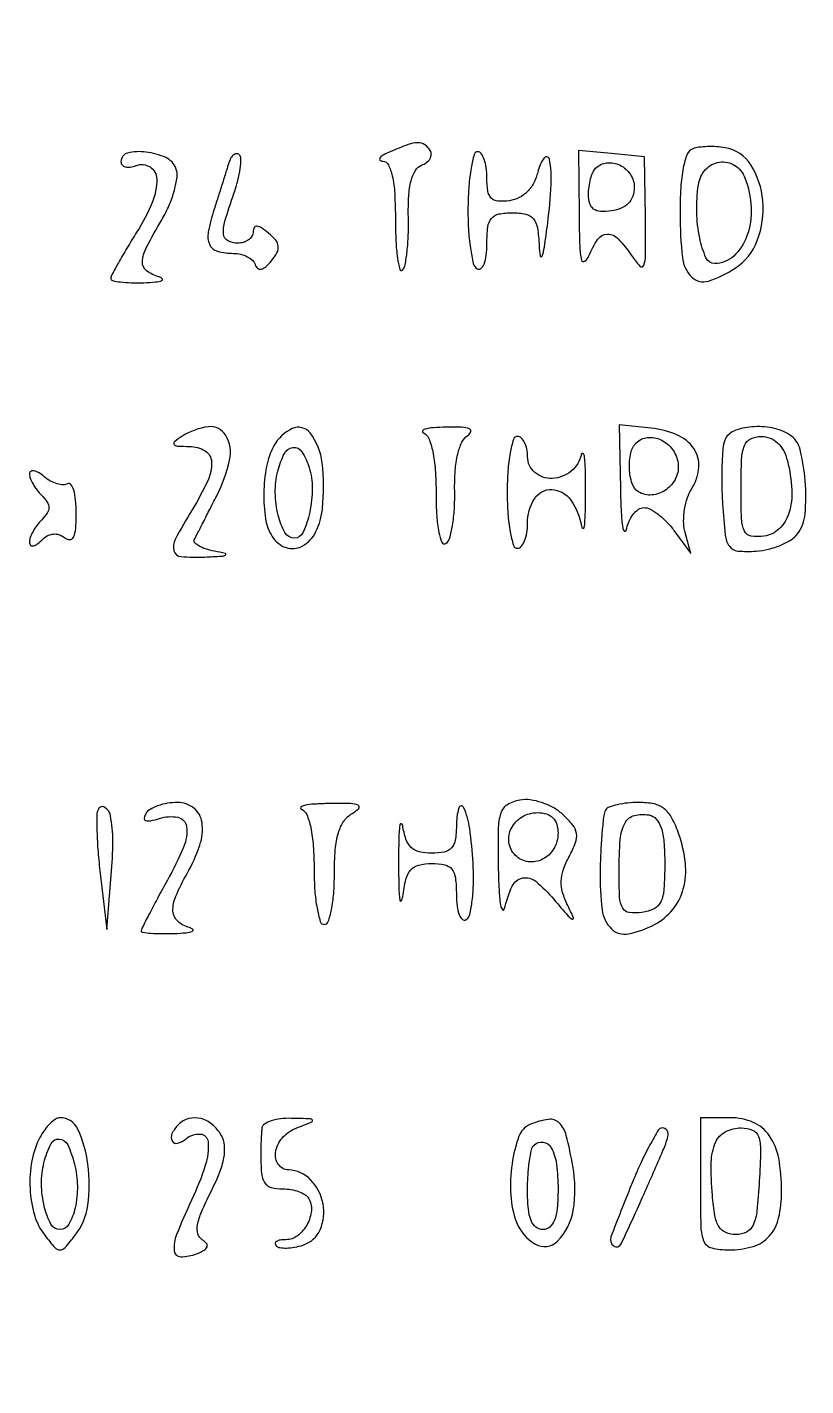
# Model space of a CAD drawing. Extents: x 24 to 1546, y 0 to 2379.
# Drawn here: x 1007.8 to 1084.4, y 1033.6 to 1167.2 of the extents above; entities that cross this region are included whole.
import ezdxf

# ---------------------------------------------------------------- set-up
doc = ezdxf.new("R2010")
doc.units = 0
doc.header["$MEASUREMENT"] = 0
doc.layers.get('0').update_dxf_attribs({"linetype": 'CONTINUOUS'})

msp = doc.modelspace()

# ---------------------------------------------------------------- linework, layer by layer
msp.add_lwpolyline([(669.79548, 1002.302636, -0.00002), (669.596685, 899.530331, -0.000025), (669.388942, 796.915146, -0.198373)], format="xyb")
for points in [[(1043.5, 1155, 0.022562), (1042.803702, 1154.662813, 0.099298), (1042.454688, 1154.372382, 0.410092), (1042.474023, 1154.178769, 0.160542), (1042.75, 1154.070285, -0.267857), (1043.306059, 1153.706294, -0.063395), (1043.691752, 1152.619942, -0.039747), (1043.929389, 1150.871423, -0.013908), (1044, 1148.333333, 0.011498), (1044.048915, 1146.20654, 0.023094), (1044.203448, 1144.534698, 0.029448), (1044.423777, 1143.432104, 0.579248), (1044.692589, 1143.359256, 0.152885), (1044.958052, 1143.866709, 0.016835), (1045.149878, 1145.181363, 0.019308), (1045.267704, 1146.801147, 0.014474), (1045.276746, 1148.589601, -0.020218), (1045.310662, 1150.639889, -0.048518), (1045.54343, 1152.140083, -0.071552), (1045.962867, 1153.149686, -0.168512), (1046.578413, 1153.668464, 0.068283), (1047.076191, 1153.942188, 0.098771), (1047.411772, 1154.313589, 0.12337), (1047.534512, 1154.721363, 0.15125), (1047.435239, 1155.104785, 0.104016), (1046.883662, 1155.684117, 0.158628), (1046.223473, 1155.879699, 0.080955), (1045.249094, 1155.694146, 0.014031)], [(1017, 1154.031385, 0.183359), (1017.121761, 1153.71052, 0.147495), (1017.438149, 1153.515434, 0.100624), (1017.920449, 1153.486904, 0.056289), (1018.491571, 1153.635139, -0.237377), (1019.866294, 1153.497597, -0.253407), (1020.521105, 1152.323056, -0.102405), (1020.068133, 1149.991359, -0.041805), (1018.571283, 1147.11292, 0.005364), (1017.586079, 1145.51452, 0.007822), (1016.755314, 1144.083527, 0.004328), (1016.086765, 1142.864672, 0.123888), (1016, 1142.519872, 0.353321), (1016.160174, 1142.321499, 0.022164), (1016.954687, 1142.186788, 0.024813), (1018.004014, 1142.108977, 0.015021), (1019.25, 1142.116001, 0.013336), (1020.408115, 1142.188301, 0.069126), (1021.03125, 1142.332266, 0.544712), (1021.068307, 1142.507703, 0.132213), (1020.75, 1142.689326, -0.097548), (1019.524264, 1143.281561, -0.248487), (1019.117253, 1144.14809, -0.107868), (1019.495931, 1145.555157, -0.013811), (1021.019909, 1148.30917, 0.031497), (1021.746731, 1149.739765, 0.034592), (1022.262318, 1151.206901, 0.036976), (1022.51892, 1152.506973, 0.122446), (1022.41292, 1153.366331, 0.197483), (1021.424015, 1154.414412, 0.075705), (1019.457504, 1154.965808, 0.090571), (1017.651081, 1154.860196, 0.34581)], [(1027.611611, 1153.893128, -0.000672), (1027.378902, 1153.152154, -0.000182), (1027.008427, 1151.979516, -0.000184), (1026.586975, 1150.648916, -0.000191), (1026.169727, 1149.335012, 0.027614), (1025.589085, 1147.086006, 0.1545), (1025.722896, 1145.864708, 0.227505), (1026.489823, 1145.208577, 0.065168), (1028.083333, 1145, -0.059124), (1028.780058, 1144.917325, -0.061581), (1029.427924, 1144.674039, -0.0685), (1029.932097, 1144.314853, -0.123939), (1030.203218, 1143.890347, 0.138082), (1030.447733, 1143.529992, 0.235844), (1030.793416, 1143.446509, 0.127376), (1031.245784, 1143.681813, 0.036276), (1031.798882, 1144.257668, 0.0469), (1032.349826, 1145.064722, 0.153633), (1032.476876, 1145.690259, 0.150285), (1032.22369, 1146.284394, 0.044253), (1031.512331, 1146.989766, 0.025113), (1030.818652, 1147.508949, 0.12687), (1030.36639, 1147.66888, 0.297887), (1030.103664, 1147.528229, 0.125715), (1030, 1147.122445, -0.132654), (1029.884403, 1146.694405, -0.100549), (1029.559375, 1146.329718, -0.087756), (1029.073173, 1146.084365, -0.073201), (1028.5, 1146, -0.119747), (1027.506527, 1146.241393, -0.259559), (1027.085663, 1146.875207, -0.092925), (1027.222862, 1148.151803, -0.010763), (1028.11562, 1150.901823, 0.020756), (1028.499707, 1152.170741, 0.028816), (1028.729603, 1153.335938, 0.028535), (1028.805368, 1154.27944, 0.204916), (1028.639159, 1154.694175, 0.199691), (1028.3785, 1154.801686, 0.166299), (1028.093083, 1154.703101, 0.10157), (1027.821267, 1154.384415, 0.050238)], [(1051.141574, 1149.535438, 0.01652), (1051.186644, 1147.398935, 0.023199), (1051.378019, 1145.50147, 0.020722), (1051.665154, 1143.995041, 0.199442), (1052.038151, 1143.476421, 0.325192), (1052.405153, 1143.504086, 0.124298), (1052.719975, 1143.945611, 0.063749), (1052.932785, 1144.797625, 0.029368), (1053, 1145.940983, -0.02882), (1053.095465, 1147.59584, -0.143454), (1053.454314, 1148.444098, -0.175205), (1054.170319, 1148.872061, -0.047998), (1055.5, 1149, -0.051656), (1056.832455, 1148.861974, -0.172174), (1057.572382, 1148.41092, -0.133827), (1057.969787, 1147.512045, -0.026733), (1058.140798, 1145.75, 0.031125), (1058.249119, 1144.727319, 0.765993), (1058.423897, 1144.710537, 0.053407), (1058.658763, 1145.620876, 0.004615), (1058.985665, 1148, 0.018709), (1059.326372, 1151.779348, 0.061875), (1059.149154, 1154.267691, 0.658341), (1058.629161, 1154.379433, 0.097247), (1058.001711, 1152.989919, -0.061368), (1057.608956, 1151.923405, -0.076895), (1056.989627, 1151.072046, -0.08144), (1056.174397, 1150.482791, -0.080092), (1055.209006, 1150.180449, -0.051391), (1054.078431, 1150.134104, -0.185295), (1053.433831, 1150.428295, -0.159573), (1053.094472, 1151.113719, -0.035828), (1053, 1152.430449, 0.033141), (1052.934689, 1153.414721, 0.050844), (1052.73663, 1154.245194, 0.065832), (1052.44761, 1154.81815, 0.247933), (1052.103423, 1155, 0.3387), (1051.74836, 1154.728313, 0.022572), (1051.451042, 1153.394785, 0.025158), (1051.231248, 1151.630272, 0.01542)], [(1062.063386, 1148.813358, 0.005416), (1062.128825, 1145.678522, 0.050571), (1062.30752, 1144.340431, 0.536808), (1062.623575, 1144.224466, 0.139636), (1063.031162, 1144.75, -0.055863), (1063.912176, 1146.386736, -0.243017), (1064.854431, 1146.887628, -0.209515), (1065.916164, 1146.43717, -0.042615), (1067.217184, 1144.799424, 0.04169), (1068.050334, 1143.746655, 0.558722), (1068.444722, 1143.827026, 0.088241), (1068.619574, 1144.817655, 0.003415), (1068.589156, 1148.549424), (1068.5, 1154.5), (1065.25, 1154.813358), (1062, 1155.126717)], [(1073.25, 1155.281604, 0.217719), (1072.705556, 1154.750413, 0.044023), (1072.321379, 1153.419321, 0.033602), (1072.076093, 1151.480023, 0.01466), (1072, 1148.885282, 0.026852), (1072.231036, 1144.586415, 0.17289), (1073.162175, 1142.657722, 0.28075), (1074.789196, 1142.274682, 0.066057), (1077.419212, 1143.539022, 0.158876), (1079.603718, 1146.264636, 0.111484), (1080.150639, 1150.189127, 0.122379), (1078.959058, 1153.700796, 0.20914), (1076.426505, 1155.388364, 0.028992), (1075.597262, 1155.486233, 0.023281), (1074.698723, 1155.497877, 0.023857), (1073.865048, 1155.429948, 0.053883)], [(1067.5, 1151.486305, -0.084037), (1067.352022, 1150.612091, -0.109883), (1066.926592, 1149.924769, -0.10146), (1066.219584, 1149.445807, -0.063115), (1065.25, 1149.180449, -0.046099), (1064.179999, 1149.128035, -0.143478), (1063.503621, 1149.35835, -0.169862), (1063.125661, 1149.88657, -0.071261), (1063, 1150.763782, -0.03312), (1063.05172, 1151.543706, -0.032663), (1063.205988, 1152.313683, -0.034471), (1063.43141, 1152.967628, -0.09643), (1063.701236, 1153.367903, -0.171058), (1064.808153, 1153.897919, -0.142866), (1066.098071, 1153.668407, -0.133961), (1067.121237, 1152.759678, -0.145573)], [(1078.393011, 1152.418213, -0.080992), (1079.000109, 1149.495094, -0.096125), (1078.583523, 1146.710751, -0.121192), (1077.284976, 1144.734722, -0.189263), (1075.413499, 1144, -0.298342), (1074.552238, 1144.564112, -0.051863), (1073.934129, 1146.510996, -0.045937), (1073.645633, 1149.076604, -0.041166), (1073.811914, 1151.75, -0.149395), (1074.516658, 1153.24309, -0.173809), (1075.8959, 1153.977027, -0.180752), (1077.385868, 1153.655085, -0.159826)], [(1023, 1127, 0.023197), (1022.271114, 1126.479509, 0.409657), (1022.237851, 1126.218347, 0.220444), (1022.555791, 1126.050422, 0.011293), (1023.75, 1126.015313, -0.136114), (1025.273438, 1125.581576, -0.250614), (1025.909431, 1124.500443, -0.119893), (1025.53382, 1122.628396, -0.027723), (1024.003738, 1119.77417, 0.012474), (1022.334876, 1116.876772, 0.192355), (1022.202449, 1115.75551, 0.317844), (1022.89839, 1115.177843, 0.029805), (1025.25, 1115.136182, 0.003856), (1026.907929, 1115.218467, 0.12367), (1027.291723, 1115.338617, 0.669175), (1027.268731, 1115.482768, 0.011091), (1026.192368, 1115.713285, -0.02935), (1025.331616, 1115.930761, -0.051939), (1024.660633, 1116.222349, -0.076745), (1024.260848, 1116.537083, -0.312375), (1024.218456, 1116.827103, -0.002171), (1024.435798, 1117.260602, -0.000183), (1025.002219, 1118.377199, -0.000243), (1025.679035, 1119.708612, -0.000188), (1026.417956, 1121.159106, 0.061745), (1027.688857, 1124.660284, 0.190847), (1027.314094, 1127.102078, 0.299075), (1025.611838, 1127.945736, 0.113648)], [(1032.035184, 1126.065741, 0.076022), (1031.318025, 1124.036071, 0.042792), (1031.050423, 1121.430927, 0.043043), (1031.225603, 1118.903583, 0.102763), (1031.88514, 1117.151607, 0.169449), (1033.244701, 1116.073967, 0.213621), (1034.827785, 1116.211069, 0.152501), (1036.180208, 1117.631651, 0.090921), (1036.823679, 1119.896562, 0.050967), (1036.794929, 1124.40386, 0.13884), (1035.610288, 1127.334532, 0.347607), (1033.850312, 1127.768318, 0.164452)], [(1046.75, 1127.337719, -0.204488), (1047.282464, 1126.803609, -0.043622), (1047.669901, 1125.520517, -0.034603), (1047.920677, 1123.699935, -0.016928), (1048, 1121.35765, 0.014372), (1048.06281, 1119.172913, 0.034334), (1048.26679, 1117.564186, 0.05577), (1048.572328, 1116.597693, 0.45462), (1048.962779, 1116.476996, 0.188673), (1049.332538, 1116.969229, 0.026109), (1049.615765, 1118.241204, 0.026928), (1049.798586, 1119.851574, 0.01982), (1049.833723, 1121.647235, -0.022618), (1049.883701, 1123.63327, -0.040423), (1050.129536, 1125.246865, -0.05111), (1050.543371, 1126.439005, -0.143458), (1051.120944, 1127.095909, 0.160051), (1051.419865, 1127.458988, 0.416158), (1051.296091, 1127.738145, 0.082685), (1050.530909, 1127.893053, 0.013234), (1049, 1127.90574, 0.013723), (1047.732328, 1127.847864, 0.043582), (1046.895313, 1127.712635, 0.224873), (1046.67433, 1127.530371, 0.430478)], [(1066.136182, 1121.813358, 0.006893), (1066.217154, 1119.523862, 0.022535), (1066.359663, 1118.015487, 0.176284), (1066.531666, 1117.691644, 0.583934), (1066.705733, 1117.75, -0.05315), (1066.968631, 1118.6106, -0.064113), (1067.396165, 1119.339062, -0.075909), (1067.914943, 1119.832618, -0.153427), (1068.447579, 1120, -0.122769), (1069.063852, 1119.846366, -0.040428), (1069.856293, 1119.339062, -0.037432), (1070.677925, 1118.611016, -0.034569), (1071.405766, 1117.75), (1073.055477, 1115.5), (1072.480203, 1117.687452, -0.065175), (1072.353982, 1118.675976, -0.040864), (1072.452924, 1119.839229, -0.040457), (1072.743442, 1120.989441, -0.057557), (1073.195169, 1121.940908, 0.122785), (1073.853422, 1123.968582, 0.169817), (1073.353108, 1125.798613, 0.141045), (1071.703204, 1127.15276, 0.077113), (1069.149151, 1127.813358), (1066, 1128.126717)], [(1076.408803, 1126.62294, 0.070665), (1076.2212, 1125.804443, 0.012314), (1076.126609, 1124.218966, 0.013157), (1076.110347, 1122.339533, 0.011459), (1076.190188, 1120.37294, 0.010396), (1076.451107, 1117.284559, 0.128782), (1076.864103, 1116.191415, 0.221638), (1077.67894, 1115.727905, 0.038729), (1079.492557, 1115.721474, 0.041555), (1080.717357, 1115.915283, 0.03877), (1081.923128, 1116.31152, 0.041158), (1082.938697, 1116.836717, 0.095258), (1083.564527, 1117.419133, 0.137032), (1084.305979, 1119.394931, 0.041816), (1084.315823, 1122.618063, 0.040513), (1083.809464, 1125.725877, 0.193056), (1082.778559, 1127.15802, 0.094226), (1081.082134, 1127.830807, 0.068475), (1079.049497, 1127.938495, 0.075565), (1077.285852, 1127.51689, 0.207633)], [(1055, 1121.5, 0.017105), (1055.072146, 1119.39166, 0.027868), (1055.29375, 1117.615625, 0.026982), (1055.608967, 1116.292067, 0.332234), (1056, 1116, 0.222681), (1056.382793, 1116.179376, 0.076538), (1056.70625, 1116.717039, 0.058208), (1056.92683, 1117.50628, 0.039081), (1057, 1118.440983, -0.137088), (1057.679945, 1120.874341, -0.276187), (1059.37898, 1121.77384, -0.230257), (1061.256589, 1120.736704, -0.115879), (1062.291912, 1118.165366, 0.250724), (1062.441117, 1117.966372, 0.50828), (1062.584371, 1118.045451, 0.024922), (1062.683228, 1119.342499, 0.00599), (1062.713986, 1121.5, 0.006397), (1062.691141, 1123.671647, 0.022041), (1062.596324, 1125.076562, 0.223327), (1062.449459, 1125.31562, 0.533699), (1062.294267, 1125.25, -0.175894), (1061.300401, 1123.586345, -0.160579), (1059.428964, 1122.869887, -0.189745), (1057.717361, 1123.452037, -0.22045), (1057, 1125, 0.048028), (1056.926307, 1125.765418, 0.068025), (1056.70625, 1126.4125, 0.088204), (1056.381882, 1126.848523, 0.191087), (1056, 1127, 0.332234), (1055.608967, 1126.707933, 0.026982), (1055.29375, 1125.384375, 0.027868), (1055.072146, 1123.60834, 0.017105)], [(1071.802872, 1124.367062, -0.144455), (1071.593009, 1122.925096, -0.129194), (1070.629784, 1121.754251, -0.134774), (1069.250429, 1121.239017, -0.162181), (1067.909758, 1121.555773, -0.181054), (1067.281454, 1122.367015, -0.064455), (1067.026392, 1123.834957, -0.063505), (1067.154209, 1125.361523, -0.144755), (1067.701236, 1126.367903, -0.174046), (1068.815837, 1126.89367, -0.138366), (1070.133836, 1126.655378, -0.122239), (1071.253231, 1125.718015, -0.122609)], [(1082.563828, 1124.601713, -0.047291), (1082.998182, 1121.75462, -0.09002), (1082.715646, 1119.463065, -0.126293), (1081.760017, 1117.916524, -0.157528), (1080.25, 1117.180449, -0.077157), (1078.994219, 1117.196686, -0.24511), (1078.345198, 1117.687702, -0.101748), (1078.056276, 1118.870515, -0.009195), (1078, 1121.930449, -0.011344), (1078.064544, 1124.77486, -0.081967), (1078.347689, 1126.110211, -0.188145), (1078.947272, 1126.761022, -0.114092), (1079.980948, 1127, -0.092356), (1080.854678, 1126.837222, -0.095281), (1081.600431, 1126.371366, -0.085495), (1082.17886, 1125.613416, -0.058914)], [(1035.522906, 1123.927828, -0.079269), (1035.825848, 1121.911437, -0.050201), (1035.56576, 1119.543529, -0.051882), (1034.926705, 1117.571555, -0.296708), (1034.048336, 1117, -0.273492), (1033.133896, 1117.540622, -0.065424), (1032.465288, 1119.252867, -0.057048), (1032.182215, 1121.458493, -0.064985), (1032.428758, 1123.572172, -0.054523), (1033.074756, 1125.315629, -0.253365), (1033.924088, 1125.910164, -0.288042), (1034.794659, 1125.493428, -0.064115)], [(1008, 1123.322445, 0.093812), (1008.082834, 1122.884843, 0.03512), (1008.3525, 1122.318468, 0.033282), (1008.740785, 1121.727262, 0.034449), (1009.2, 1121.2, -0.049631), (1009.734592, 1120.547259, -0.147822), (1009.9, 1120, -0.147822), (1009.734592, 1119.452741, -0.049631), (1009.2, 1118.8, 0.037128), (1008.740791, 1118.267012, 0.034415), (1008.3525, 1117.65875, 0.036245), (1008.083832, 1117.068091, 0.08884), (1008, 1116.6, 0.173121), (1008.101004, 1116.317028, 0.264366), (1008.338103, 1116.225555, 0.121232), (1008.713561, 1116.379885, 0.038549), (1009.176206, 1116.776206, -0.068183), (1009.745888, 1117.208601, -0.102253), (1010.338634, 1117.39801, -0.110346), (1010.924681, 1117.330727, -0.089894), (1011.476206, 1117.019747, 0.18765), (1011.969859, 1116.855202, 0.280236), (1012.335913, 1117.10333, 0.090029), (1012.546157, 1117.929935, 0.017375), (1012.6, 1119.478951, 0.023607), (1012.540237, 1120.744046, 0.047913), (1012.352132, 1121.721268, 0.083821), (1012.077775, 1122.284668, 0.394768), (1011.756195, 1122.34932, -0.149539), (1011.327522, 1122.236799, -0.062604), (1010.732501, 1122.336018, -0.05423), (1010.075765, 1122.612619, -0.046469), (1009.456195, 1123.036355, 0.036063), (1008.896606, 1123.436383, 0.088868), (1008.427757, 1123.618914, 0.194463), (1008.130129, 1123.561632, 0.254417)], [(1014.780133, 1090.356763, 0.123161), (1014.624972, 1089.765276, 0.009826), (1014.638327, 1088.136049, 0.01283), (1014.743673, 1086.169099, 0.009481), (1014.957204, 1084), (1015.604144, 1078.5), (1016.052072, 1083.846175, 0.020059), (1016.199131, 1087.226515, 0.049114), (1015.963767, 1089.702214, 0.199616), (1015.423725, 1090.51406, 0.440267)], [(1019.433788, 1089.892866, 0.107804), (1019.281871, 1089.461755, 0.3561), (1019.430747, 1089.224389, 0.135994), (1019.906721, 1089.197664, 0.023277), (1020.790614, 1089.433543, -0.125243), (1022.59907, 1089.538811, -0.323591), (1023.445087, 1088.637634, -0.132754), (1023.16798, 1086.613249, -0.027421), (1021.572921, 1083.35155, 0.00323), (1020.586869, 1081.56024, 0.004914), (1019.755795, 1079.990483, 0.00194), (1019.062913, 1078.637208, 0.117873), (1019, 1078.374047, 0.377143), (1019.126532, 1078.230156, 0.012244), (1019.954687, 1078.143952, 0.01794), (1021.00389, 1078.098433, 0.01079), (1022.25, 1078.116001, 0.013336), (1023.408115, 1078.188301, 0.069126), (1024.03125, 1078.332266, 0.544712), (1024.068307, 1078.507703, 0.132213), (1023.75, 1078.689326, -0.118814), (1022.587422, 1079.312616, -0.201437), (1022.119868, 1080.294039, -0.113951), (1022.389207, 1081.775152, -0.028134), (1023.5, 1084, 0.04786), (1024.7574, 1086.788162, 0.115926), (1024.975292, 1089.022845, 0.193736), (1024.172582, 1090.436735, 0.169524), (1022.559017, 1091, 0.041511), (1021.574486, 1090.91812, 0.043656), (1020.634075, 1090.674779, 0.047814), (1019.868428, 1090.318047, 0.122013)], [(1034.75, 1090.337719, -0.203795), (1035.281217, 1089.806276, -0.04379), (1035.669028, 1088.532673, -0.034815), (1035.920364, 1086.728994, -0.017215), (1036, 1084.416667, 0.01737), (1036.072155, 1082.34029, 0.028279), (1036.29375, 1080.591146, 0.027663), (1036.609163, 1079.29027, 0.330727), (1037, 1079, 0.321356), (1037.389691, 1079.279303, 0.031946), (1037.70625, 1080.454154, 0.030822), (1037.927789, 1082.052816, 0.019021), (1038, 1083.95031, -0.018488), (1038.089509, 1086.370178, -0.052854), (1038.389854, 1088.02489, -0.079532), (1038.928834, 1089.158285, -0.110638), (1039.75, 1089.919901, 0.064422), (1040.398472, 1090.419121, 0.530032), (1040.340279, 1090.723813, 0.09782), (1039.591218, 1090.885268, 0.007353), (1037.5, 1090.890644, 0.011946), (1036.042304, 1090.838106, 0.034639), (1035.042187, 1090.7082, 0.149104), (1034.710459, 1090.529361, 0.535829)], [(1044.309869, 1085, 0.005246), (1044.337968, 1082.670497, 0.026007), (1044.435552, 1081.364063, 0.704391), (1044.575098, 1081.333311, 0.109661), (1044.723396, 1081.75, -0.029367), (1045.036614, 1083.450167, -0.119886), (1045.517635, 1084.375168, -0.15463), (1046.295895, 1084.847834, -0.059813), (1047.563358, 1085, -0.051085), (1048.847599, 1084.868447, -0.175263), (1049.550864, 1084.436144, -0.140247), (1049.905212, 1083.583696, -0.028827), (1050, 1081.940983, 0.029436), (1050.067254, 1080.799618, 0.063484), (1050.27997, 1079.947059, 0.1233), (1050.594223, 1079.503759, 0.326496), (1050.960058, 1079.475314, 0.202057), (1051.319138, 1079.979916, 0.024542), (1051.555204, 1081.349743, 0.025988), (1051.67601, 1083.082186, 0.01864), (1051.637922, 1085.023134, 0.019948), (1051.307812, 1088.423134, 0.07157), (1050.707387, 1090.514512, 0.709153), (1050.22865, 1090.473547, 0.063021), (1050, 1088.666667, -0.039176), (1049.892318, 1087.294452, -0.146817), (1049.521852, 1086.523945, -0.160047), (1048.810204, 1086.122447, -0.049105), (1047.566422, 1086, -0.057778), (1046.351599, 1086.140851, -0.134975), (1045.5548, 1086.575302, -0.121485), (1045.041656, 1087.391064, -0.042367), (1044.716254, 1088.75, 0.335027), (1044.567621, 1088.895255, 0.419909), (1044.425035, 1088.782813, 0.021824), (1044.332229, 1087.341637, 0.005559)], [(1056.25, 1091.238992, 0.095572), (1055.018901, 1090.779743, 0.179029), (1054.36858, 1089.956997, 0.075302), (1054.107061, 1088.379165, 0.008175), (1054.116001, 1084.680449, 0.00766), (1054.192733, 1082.430258, 0.023118), (1054.33924, 1080.903007, 0.126966), (1054.523447, 1080.460478, 0.633418), (1054.713066, 1080.5, -0.047668), (1055.493102, 1082.767607, -0.240936), (1056.508854, 1083.574596, -0.227422), (1057.804286, 1083.245566, -0.043056), (1059.582328, 1081.479466, 0.002985), (1060.998329, 1079.827641, 0.110498), (1061.394792, 1079.534887, 0.683346), (1061.513818, 1079.653339, 0.01038), (1060.950781, 1080.875, -0.041493), (1060.452768, 1082.160202, -0.078884), (1060.310116, 1083.257296, -0.077375), (1060.513472, 1084.358669, -0.038612), (1061.085459, 1085.659682, 0.031756), (1061.718306, 1087.047232, 0.130246), (1061.814743, 1087.958964, 0.134799), (1061.445866, 1088.781367, 0.034977), (1060.437541, 1089.843224, 0.059624), (1059.530067, 1090.494122, 0.045376), (1058.408215, 1090.984948, 0.046402), (1057.253247, 1091.254155, 0.075831)], [(1064.678168, 1090.25, 0.103242), (1064.500066, 1089.720848, 0.007353), (1064.337548, 1088.166973, 0.010106), (1064.20743, 1086.292169, 0.007448), (1064.136295, 1084.212036, 0.035376), (1064.329686, 1080.455463, 0.170708), (1065.265527, 1078.568076, 0.247028), (1066.925404, 1078.07642, 0.073885), (1069.491223, 1078.995303, 0.099564), (1071.283792, 1080.474383, 0.105043), (1072.323376, 1082.505156, 0.091578), (1072.52762, 1085.015894, 0.058555), (1071.891477, 1087.881466, 0.035874), (1071.207208, 1089.468205, 0.105689), (1070.45534, 1090.380195, 0.117837), (1069.448134, 1090.849639, 0.050432), (1067.961192, 1091, 0.024499), (1066.840372, 1090.945049, 0.031665), (1065.824001, 1090.779687, 0.032961), (1065.024357, 1090.540635, 0.172681)], [(1060, 1087.968615, -0.133591), (1059.591085, 1086.465454, -0.141673), (1058.483295, 1085.416541, -0.154467), (1057.063419, 1085.172633, -0.163691), (1055.8, 1085.8, -0.163691), (1055.172633, 1087.063419, -0.154467), (1055.416541, 1088.483295, -0.141673), (1056.465454, 1089.591085, -0.133591), (1057.968615, 1090, -0.070023), (1058.865807, 1089.873732, -0.127119), (1059.5, 1089.5, -0.127119), (1059.873732, 1088.865807, -0.070023)], [(1070.5, 1084.986305, -0.015199), (1070.423554, 1082.472083, -0.094549), (1070.106811, 1081.228142, -0.170169), (1069.441595, 1080.548915, -0.079575), (1068.25, 1080.180449, -0.068413), (1067.004386, 1080.174885, -0.238109), (1066.359613, 1080.615675, -0.114532), (1066.061603, 1081.669647, -0.011872), (1066, 1084.263782, -0.019489), (1066.121263, 1087.373656, -0.103873), (1066.596557, 1088.996265, -0.206827), (1067.506112, 1089.718259, -0.113811), (1068.951236, 1089.770875, -0.165676), (1069.664817, 1089.363611, -0.10305), (1070.147074, 1088.518256, -0.059763), (1070.420567, 1087.123814, -0.018574)], [(1009.035184, 1058.065741, 0.078315), (1008.233343, 1055.763048, 0.056819), (1008.056023, 1053.049763, 0.057993), (1008.48864, 1050.43739, 0.094765), (1009.5, 1048.44113, 0.015336), (1010.498955, 1047.227235, 0.216165), (1011, 1047, 0.216165), (1011.501045, 1047.227235, 0.015336), (1012.5, 1048.44113, 0.130749), (1013.736364, 1051.382805, 0.066825), (1013.754121, 1055.416868, 0.074715), (1012.770485, 1058.860871, 0.29391), (1011, 1060, 0.150179), (1010.571657, 1059.868375, 0.045357), (1010.039362, 1059.431812, 0.040905), (1009.499862, 1058.806006, 0.034591)], [(1022.666667, 1059.333333, 0.080471), (1022.021598, 1058.438875, 0.242259), (1022.029739, 1057.709053, 0.353902), (1022.564373, 1057.480496, 0.104483), (1023.410972, 1057.926114, -0.187385), (1024.794893, 1058.388189, -0.374364), (1025.568565, 1057.645975, -0.102164), (1025.299307, 1055.292221, -0.030136), (1023.953111, 1051.89989, 0.013219), (1022.469414, 1048.501017, 0.119862), (1022.234666, 1046.910906, 0.387939), (1022.878172, 1046.324918, 0.091486), (1024.440718, 1046.615625, 0.034296), (1025.17854, 1046.958457, 0.173644), (1025.474211, 1047.293267, 0.276486), (1025.418779, 1047.636854, 0.079611), (1024.994318, 1048.003512, -0.193089), (1024.572707, 1048.574845, -0.108002), (1024.53844, 1049.451092, -0.057668), (1024.925994, 1050.74371, -0.016312), (1025.820841, 1052.648818, 0.02126), (1026.696899, 1054.562904, 0.051109), (1027.134125, 1056.057547, 0.071282), (1027.182652, 1057.266016, 0.102359), (1026.860679, 1058.28447, 0.091817), (1025.985296, 1059.337951, 0.112797), (1024.847809, 1059.915333, 0.12602), (1023.669435, 1059.908663, 0.133031)], [(1030.875, 1059, 0.013097), (1030.826927, 1058.511841, 0.005503), (1030.786719, 1057.853125, 0.00544), (1030.75913, 1057.147499, 0.00705), (1030.75, 1056.5, 0.019112), (1030.824652, 1054.547714, 0.121309), (1031.132733, 1053.611399, 0.192594), (1031.76741, 1053.147719, 0.062688), (1032.940983, 1053, -0.04284), (1033.725184, 1052.932686, -0.044363), (1034.476967, 1052.732759, -0.048504), (1035.091064, 1052.4395, -0.119252), (1035.444227, 1052.090242, -0.161733), (1035.729425, 1050.88783, -0.102623), (1035.310724, 1049.4966, -0.103452), (1034.377361, 1048.395274, -0.166922), (1033.226345, 1048, 0.036268), (1032.666934, 1047.959369, 0.101138), (1032.298518, 1047.826304, 0.237879), (1032.177237, 1047.630922, 0.222006), (1032.257973, 1047.408694, 0.161178), (1032.624222, 1047.224587, 0.042888), (1033.28522, 1047.184575, 0.038895), (1034.086768, 1047.267441, 0.031652), (1034.924639, 1047.476082, 0.216179), (1036.595756, 1048.98106, 0.151748), (1036.879424, 1051.534105, 0.143831), (1035.661236, 1053.895629, 0.196638), (1033.5, 1054.862142, -0.233269), (1032.489552, 1055.401812, -0.199089), (1032.212954, 1056.58917, -0.135793), (1032.866352, 1057.998583, -0.121962), (1034.175759, 1058.941374, 0.002916), (1035.765651, 1059.589594, 0.417517), (1035.834806, 1059.759378, 0.291552), (1035.651675, 1059.884446, 0.00219), (1033.75, 1059.936614, 0.034515), (1032.687777, 1059.887762, 0.050035), (1031.771094, 1059.68763, 0.062332), (1031.116015, 1059.37968, 0.224275)], [(1057.281659, 1059.348272, 0.213191), (1056.149076, 1058.169951, 0.050946), (1055.47768, 1055.46982, 0.049984), (1055.347229, 1052.367175, 0.076513), (1055.908906, 1049.739594, 0.174858), (1057.777714, 1047.563336, 0.335731), (1059.935935, 1047.851583, 0.159912), (1061.498395, 1050.904237, 0.082768), (1061.458429, 1055.235964, 0.017427), (1060.815638, 1058.263095, 0.138141), (1060.112764, 1059.494598, 0.235709), (1059.065179, 1059.835553, 0.059265)], [(1074, 1053.5, 0.005977), (1074.051017, 1049.232502, 0.096003), (1074.357692, 1047.830357, 0.237989), (1075.118427, 1047.193795, 0.057433), (1076.8, 1047, 0.070809), (1079.180368, 1047.3388, 0.139439), (1080.786551, 1048.345468, 0.128465), (1081.703347, 1050.113708, 0.055755), (1082, 1052.765741, 0.044929), (1081.706858, 1056.021403, 0.107525), (1080.78124, 1058.248957, 0.140016), (1079.199916, 1059.539587, 0.101926), (1076.964816, 1060), (1074, 1060)], [(1067.208426, 1053.373515, 0.005814), (1065.200683, 1048.277584, 0.343734), (1065.47524, 1047.385203, 0.464847), (1066.211121, 1047.581047, 0.006009), (1068.457637, 1052.500127, 0.001869), (1070.323283, 1056.761677, 0.034962), (1070.81017, 1058.142402, 0.208258), (1070.725969, 1058.733379, 0.260803), (1070.25, 1058.998607, 0.263212), (1069.863114, 1058.778832, 0.01094), (1069.047163, 1057.345662, 0.016496), (1068.140938, 1055.528904, 0.010692)], [(1079.80226, 1053.75, -0.01175), (1079.566712, 1050.848666, -0.077345), (1079.19472, 1049.444032, -0.171935), (1078.547247, 1048.754307, -0.119678), (1077.5, 1048.5, -0.099712), (1076.493801, 1048.702675, -0.159371), (1075.836866, 1049.271474, -0.093924), (1075.431295, 1050.369586, -0.02114), (1075.183365, 1052.355161, -0.024425), (1075.075472, 1055.612802, -0.097268), (1075.489611, 1057.559076, -0.171527), (1076.456303, 1058.61072, -0.122537), (1078.020875, 1059, -0.098294), (1079.138342, 1058.778177, -0.216218), (1079.72112, 1058.15636, -0.087151), (1079.923302, 1056.847479, -0.009226)], [(1012.431988, 1055.414958, -0.057976), (1012.711737, 1053.276549, -0.058538), (1012.491395, 1051.138247, -0.070476), (1011.882786, 1049.523026, -0.273997), (1011, 1049, -0.278689), (1010.110739, 1049.537394, -0.062319), (1009.460654, 1051.268972, -0.055269), (1009.184708, 1053.478532, -0.065022), (1009.428758, 1055.572172, -0.050442), (1010.092093, 1057.408158, -0.302664), (1010.922435, 1057.900821, -0.27906), (1011.757801, 1057.333508, -0.046043)], [(1060, 1052.940983, -0.020789), (1059.92286, 1051.086435, -0.070251), (1059.654846, 1049.906831, -0.129111), (1059.183221, 1049.246885, -0.175136), (1058.5, 1049, -0.172496), (1057.819858, 1049.24184, -0.129351), (1057.347826, 1049.888889, -0.071579), (1057.078198, 1051.040066, -0.021793), (1057, 1052.833333, -0.015428), (1057.046751, 1054.348044, -0.020077), (1057.187847, 1055.728472, -0.01812), (1057.389689, 1056.848841, -0.143707), (1057.63948, 1057.306147, -0.239692), (1058.53926, 1057.59923, -0.234), (1059.319591, 1057.04761, -0.092516), (1059.842631, 1055.421593, -0.031688)]]:
    msp.add_lwpolyline(points, format="xyb", close=True)

doc.saveas('drawing.dxf')
